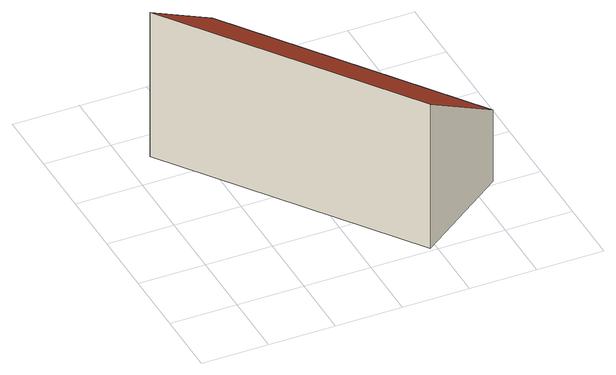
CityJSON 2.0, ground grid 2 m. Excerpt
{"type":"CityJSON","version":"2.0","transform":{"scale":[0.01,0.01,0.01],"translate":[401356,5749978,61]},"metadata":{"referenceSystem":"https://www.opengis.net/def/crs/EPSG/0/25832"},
"CityObjects":{
"building1":{"type":"Building","attributes":{"Gemeindeschluessel":"05515000","Geometrietyp2DReferenz":"3000","function":"31001_2460","roofType":"2100","measuredHeight":4.84},"geometry":[{"type":"Solid","lod":"2","boundaries":[[[[0,1,2,3]],[[4,5,1,0]],[[6,7,5,4]],[[3,2,7,6]],[[4,0,3,6]],[[1,5,7,2]]]],"semantics":{"surfaces":[{"type":"WallSurface"},{"type":"RoofSurface"},{"type":"GroundSurface"}],"values":[[0,0,0,0,1,2]]}}]}
},
"vertices":[
[582,10,528],[582,10,45],[863,213,45],[863,213,285],[73,709,529],[73,709,45],[355,914,285],[355,914,45]
]}
